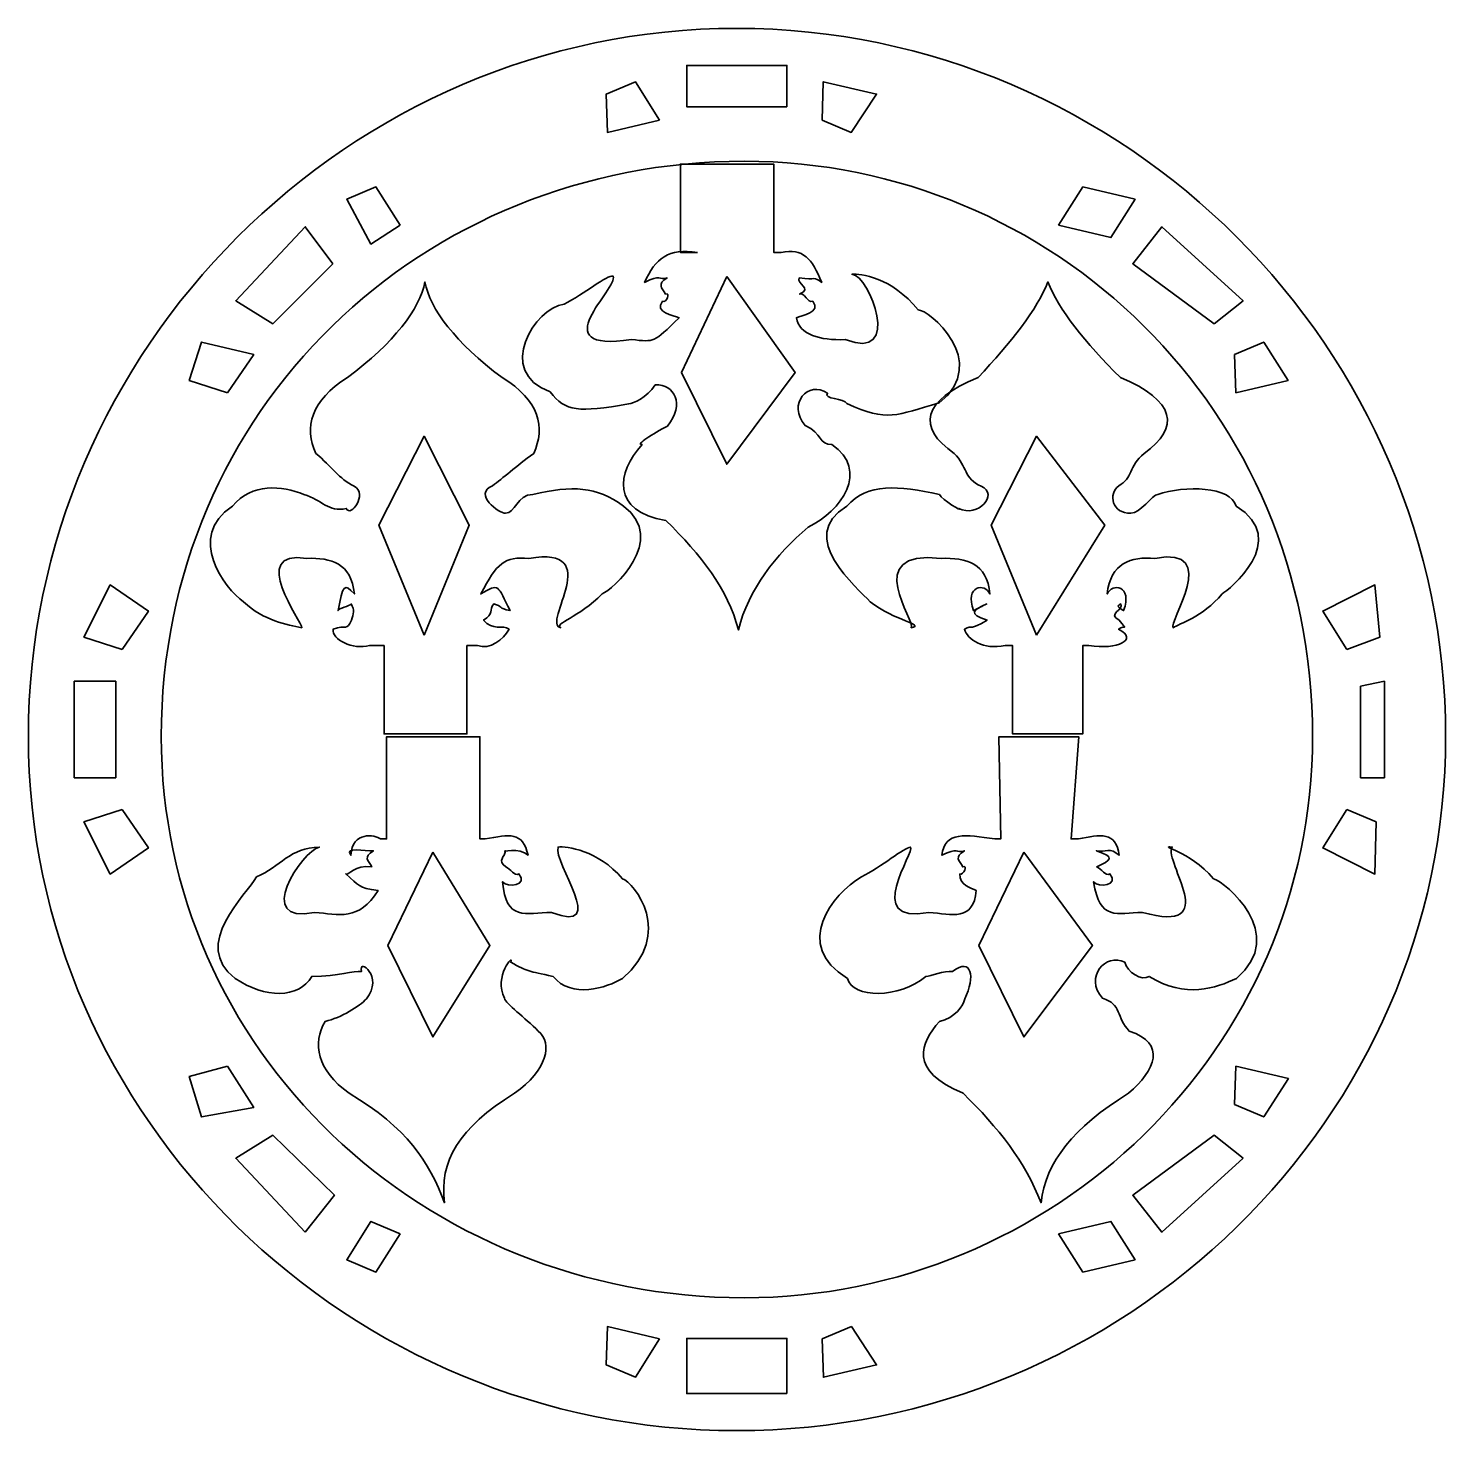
# Model space of a CAD drawing. Header units: centimetres. Extents: x -108 to 55, y -52 to 52.
# Drawn here: x -9.19 to 3.6, y -44.56 to -31.91 of the extents above; entities that cross this region are included whole.
import ezdxf

# ---------------------------------------------------------------- set-up
doc = ezdxf.new("R2010")
doc.units = ezdxf.units.CM
doc.header["$MEASUREMENT"] = 0
doc.layers.add('layer 1', color=7, linetype='Continuous')

msp = doc.modelspace()

# ---------------------------------------------------------------- linework, layer by layer
at = {"layer": 'layer 1', "color": 250, "lineweight": 35}
for points, knots in [([(-2.79802, -31.91), (0.71017, -31.91), (3.59892, -34.8065), (3.59892, -38.29858), (3.59892, -38.29858), (3.59892, -41.74458), (0.71017, -44.56273), (-2.79802, -44.56273), (-2.79802, -44.56273), (-6.2901, -44.56273), (-9.18674, -41.74458), (-9.18674, -38.29858), (-9.18674, -38.29858), (-9.18674, -34.8065), (-6.2901, -31.91), (-2.79802, -31.91)], [0, 0, 0, 0, 0.2, 0.2, 0.2, 0.2, 0.4, 0.4, 0.4, 0.4, 0.6, 0.6, 0.6, 0.6, 1, 1, 1, 1]), ([(-2.34393, -32.61749), (-2.34393, -32.61749), (-3.24775, -32.61749), (-3.24775, -32.61749), (-3.24775, -32.61749), (-3.24775, -32.61749), (-3.24775, -32.244), (-3.24775, -32.244), (-3.24775, -32.244), (-3.24775, -32.244), (-2.34393, -32.244), (-2.34393, -32.244), (-2.34393, -32.244), (-2.34393, -32.244), (-2.34393, -32.61749), (-2.34393, -32.61749)], [0, 0, 0, 0, 0.2, 0.2, 0.2, 0.2, 0.4, 0.4, 0.4, 0.4, 0.6, 0.6, 0.6, 0.6, 1, 1, 1, 1]), ([(-3.49172, -32.73706), (-3.49172, -32.73706), (-3.9631, -32.84861), (-3.9631, -32.84861), (-3.9631, -32.84861), (-3.9631, -32.84861), (-3.9735, -32.50293), (-3.9735, -32.50293), (-3.9735, -32.50293), (-3.9735, -32.50293), (-3.71043, -32.39138), (-3.71043, -32.39138), (-3.71043, -32.39138), (-3.71043, -32.39138), (-3.49172, -32.73706), (-3.49172, -32.73706)], [0, 0, 0, 0, 0.2, 0.2, 0.2, 0.2, 0.4, 0.4, 0.4, 0.4, 0.6, 0.6, 0.6, 0.6, 1, 1, 1, 1]), ([(-2.02559, -32.73706), (-2.02559, -32.73706), (-1.76252, -32.84861), (-1.76252, -32.84861), (-1.76252, -32.84861), (-1.76252, -32.84861), (-1.53534, -32.50293), (-1.53534, -32.50293), (-1.53534, -32.50293), (-1.53534, -32.50293), (-2.01517, -32.39138), (-2.01517, -32.39138), (-2.01517, -32.39138), (-2.01517, -32.39138), (-2.02559, -32.73706), (-2.02559, -32.73706)], [0, 0, 0, 0, 0.2, 0.2, 0.2, 0.2, 0.4, 0.4, 0.4, 0.4, 0.6, 0.6, 0.6, 0.6, 1, 1, 1, 1]), ([(-2.72793, -33.10917), (0.04806, -33.10917), (2.39844, -35.34414), (2.39844, -38.29858), (2.39844, -38.29858), (2.39844, -41.12856), (0.04806, -43.36336), (-2.72793, -43.36336), (-2.72793, -43.36336), (-5.63032, -43.36336), (-7.98745, -41.12856), (-7.98745, -38.29858), (-7.98745, -38.29858), (-7.98745, -35.34414), (-5.63032, -33.10917), (-2.72793, -33.10917)], [0, 0, 0, 0, 0.2, 0.2, 0.2, 0.2, 0.4, 0.4, 0.4, 0.4, 0.6, 0.6, 0.6, 0.6, 1, 1, 1, 1]), ([(-2.39595, -33.93155), (-2.39595, -33.93155), (-2.46258, -33.93155), (-2.46258, -33.93155), (-2.46258, -33.93155), (-2.46258, -33.93155), (-2.46258, -33.13452), (-2.46258, -33.13452), (-2.46258, -33.13452), (-2.46258, -33.13452), (-3.3046, -33.13452), (-3.3046, -33.13452), (-3.3046, -33.13452), (-3.3046, -33.13452), (-3.3046, -33.93155), (-3.3046, -33.93155), (-3.3046, -33.93155), (-3.3046, -33.93155), (-3.15109, -33.93155), (-3.15109, -33.93155)], [0, 0, 0, 0, 0.16666667, 0.16666667, 0.16666667, 0.16666667, 0.33333333, 0.33333333, 0.33333333, 0.33333333, 0.5, 0.5, 0.5, 0.5, 0.66666667, 0.66666667, 0.66666667, 0.66666667, 1, 1, 1, 1]), ([(-5.83285, -33.68657), (-5.83285, -33.68657), (-6.09592, -33.85727), (-6.09592, -33.85727), (-6.09592, -33.85727), (-6.09592, -33.85727), (-6.31465, -33.4524), (-6.31465, -33.4524), (-6.31465, -33.4524), (-6.31465, -33.4524), (-6.05158, -33.34088), (-6.05158, -33.34088), (-6.05158, -33.34088), (-6.05158, -33.34088), (-5.83285, -33.68657), (-5.83285, -33.68657)], [0, 0, 0, 0, 0.2, 0.2, 0.2, 0.2, 0.4, 0.4, 0.4, 0.4, 0.6, 0.6, 0.6, 0.6, 1, 1, 1, 1]), ([(0.10724, -33.68657), (0.10724, -33.68657), (0.5786, -33.79812), (0.5786, -33.79812), (0.5786, -33.79812), (0.5786, -33.79812), (0.79733, -33.4524), (0.79733, -33.4524), (0.79733, -33.4524), (0.79733, -33.4524), (0.32597, -33.34088), (0.32597, -33.34088), (0.32597, -33.34088), (0.32597, -33.34088), (0.10724, -33.68657), (0.10724, -33.68657)], [0, 0, 0, 0, 0.2, 0.2, 0.2, 0.2, 0.4, 0.4, 0.4, 0.4, 0.6, 0.6, 0.6, 0.6, 1, 1, 1, 1]), ([(-6.44026, -34.0339), (-6.44026, -34.0339), (-6.98214, -34.57578), (-6.98214, -34.57578), (-6.98214, -34.57578), (-6.98214, -34.57578), (-7.3154, -34.36714), (-7.3154, -34.36714), (-7.3154, -34.36714), (-7.3154, -34.36714), (-6.68817, -33.70062), (-6.68817, -33.70062), (-6.68817, -33.70062), (-6.68817, -33.70062), (-6.44026, -34.0339), (-6.44026, -34.0339)], [0, 0, 0, 0, 0.2, 0.2, 0.2, 0.2, 0.4, 0.4, 0.4, 0.4, 0.6, 0.6, 0.6, 0.6, 1, 1, 1, 1]), ([(1.50926, -34.57578), (1.50926, -34.57578), (0.77617, -34.0339), (0.77617, -34.0339), (0.77617, -34.0339), (0.77617, -34.0339), (1.03855, -33.70062), (1.03855, -33.70062), (1.03855, -33.70062), (1.03855, -33.70062), (1.77164, -34.36714), (1.77164, -34.36714), (1.77164, -34.36714), (1.77164, -34.36714), (1.50926, -34.57578), (1.50926, -34.57578)], [0, 0, 0, 0, 0.2, 0.2, 0.2, 0.2, 0.4, 0.4, 0.4, 0.4, 0.6, 0.6, 0.6, 0.6, 1, 1, 1, 1]), ([(-3.15109, -33.93155), (-3.41195, -33.89065), (-3.53084, -33.98577), (-3.62775, -34.20316), (-3.62775, -34.20316), (-3.48092, -34.12568), (-3.50149, -34.18259), (-3.42433, -34.1622), (-3.42433, -34.1622), (-3.51768, -34.22069), (-3.47236, -34.24977), (-3.43889, -34.3081), (-3.43889, -34.3081), (-3.38923, -34.28787), (-3.43291, -34.39229), (-3.46474, -34.37207), (-3.46474, -34.37207), (-3.54896, -34.47432), (-3.3601, -34.50075), (-3.31698, -34.52166), (-3.31698, -34.52166), (-3.55113, -34.75113), (-3.53382, -34.73832), (-3.74585, -34.71837), (-3.74585, -34.71837), (-4.56501, -34.83923), (-3.85723, -34.25077), (-3.91142, -34.14535), (-3.91142, -34.14535), (-3.96563, -34.13229), (-4.17247, -34.30744), (-4.35398, -34.39867), (-4.35398, -34.39867), (-4.61505, -34.42961), (-4.9796, -35.00886), (-4.47948, -35.18997)], [0, 0, 0, 0, 0.1, 0.1, 0.1, 0.1, 0.2, 0.2, 0.2, 0.2, 0.3, 0.3, 0.3, 0.3, 0.4, 0.4, 0.4, 0.4, 0.5, 0.5, 0.5, 0.5, 0.6, 0.6, 0.6, 0.6, 0.7, 0.7, 0.7, 0.7, 0.8, 0.8, 0.8, 0.8, 1, 1, 1, 1]), ([(-4.47948, -35.18997), (-4.34118, -35.3705), (-4.22544, -35.37645), (-3.77224, -35.29897), (-3.77224, -35.29897), (-3.727, -35.29312), (-3.60952, -35.24602), (-3.53122, -35.12631), (-3.53122, -35.12631), (-3.3574, -35.11914), (-3.26083, -35.30083), (-3.42096, -35.49813), (-3.42096, -35.49813), (-3.54734, -35.56535), (-3.71636, -35.67046), (-3.65033, -35.66588), (-3.65033, -35.66588), (-3.88215, -35.92054), (-3.93088, -36.26674), (-3.43562, -36.35073), (-3.43562, -36.35073), (-3.11846, -36.66072), (-2.87465, -36.97071), (-2.78186, -37.33782), (-2.78186, -37.33782), (-2.68906, -36.97071), (-2.44524, -36.66072), (-2.15177, -36.41108), (-2.15177, -36.41108), (-1.85297, -36.26674), (-1.59556, -35.89966), (-1.93707, -35.66588), (-1.93707, -35.66588), (-2.05567, -35.66939), (-2.02257, -35.56287), (-2.17979, -35.4939), (-2.17979, -35.4939), (-2.34478, -35.29835), (-2.15061, -35.08155), (-1.977, -35.20206), (-1.977, -35.20206), (-2.02351, -35.25588), (-1.82395, -35.24709), (-1.80331, -35.29563), (-1.80331, -35.29563), (-1.4316, -35.46713), (-1.35988, -35.39905), (-0.96927, -35.28988), (-0.96927, -35.28988), (-0.49859, -34.91354), (-1.07314, -34.44122), (-1.15842, -34.45093), (-1.15842, -34.45093), (-1.40022, -34.154), (-1.6833, -34.12048), (-1.75746, -34.12923), (-1.75746, -34.12923), (-1.59966, -34.13794), (-1.29151, -34.92456), (-1.81787, -34.71837), (-1.81787, -34.71837), (-2.04655, -34.7265), (-2.23273, -34.67441), (-2.25857, -34.52166), (-2.25857, -34.52166), (-2.21543, -34.50075), (-2.02659, -34.47432), (-2.1108, -34.37207), (-2.1108, -34.37207), (-2.15449, -34.39229), (-2.18632, -34.28787), (-2.23, -34.3081), (-2.23, -34.3081), (-2.10319, -34.24977), (-2.26618, -34.22069), (-2.23273, -34.1622), (-2.23273, -34.1622), (-2.07406, -34.18259), (-2.10647, -34.14504), (-2.02931, -34.20316), (-2.02931, -34.20316), (-2.11549, -33.9865), (-2.19867, -33.89117), (-2.39595, -33.93155)], [0, 0, 0, 0, 0.04545455, 0.04545455, 0.04545455, 0.04545455, 0.09090909, 0.09090909, 0.09090909, 0.09090909, 0.13636364, 0.13636364, 0.13636364, 0.13636364, 0.18181818, 0.18181818, 0.18181818, 0.18181818, 0.22727273, 0.22727273, 0.22727273, 0.22727273, 0.27272727, 0.27272727, 0.27272727, 0.27272727, 0.31818182, 0.31818182, 0.31818182, 0.31818182, 0.36363636, 0.36363636, 0.36363636, 0.36363636, 0.40909091, 0.40909091, 0.40909091, 0.40909091, 0.45454545, 0.45454545, 0.45454545, 0.45454545, 0.5, 0.5, 0.5, 0.5, 0.54545455, 0.54545455, 0.54545455, 0.54545455, 0.59090909, 0.59090909, 0.59090909, 0.59090909, 0.63636364, 0.63636364, 0.63636364, 0.63636364, 0.68181818, 0.68181818, 0.68181818, 0.68181818, 0.72727273, 0.72727273, 0.72727273, 0.72727273, 0.77272727, 0.77272727, 0.77272727, 0.77272727, 0.81818182, 0.81818182, 0.81818182, 0.81818182, 0.86363636, 0.86363636, 0.86363636, 0.86363636, 0.90909091, 0.90909091, 0.90909091, 0.90909091, 1, 1, 1, 1]), ([(-3.81716, -36.22074), (-4.06355, -36.04026), (-4.27867, -36.0343), (-4.63478, -36.11512), (-4.63478, -36.11512), (-4.77712, -36.1176), (-4.79953, -36.28934), (-4.88207, -36.28441), (-4.88207, -36.28441), (-4.93842, -36.29161), (-5.17949, -36.10991), (-5.0001, -36.03722), (-5.0001, -36.03722), (-4.90797, -35.97001), (-4.78777, -35.8649), (-4.62748, -35.74487), (-4.62748, -35.74487), (-4.52258, -35.51105), (-4.57322, -35.26862), (-4.91375, -35.05999), (-4.91375, -35.05999), (-5.33097, -34.75), (-5.56565, -34.44001), (-5.60994, -34.19758), (-5.60994, -34.19758), (-5.65424, -34.44001), (-5.8889, -34.75), (-6.30755, -35.05999), (-6.30755, -35.05999), (-6.63863, -35.26862), (-6.70026, -35.51105), (-6.59381, -35.74487), (-6.59381, -35.74487), (-6.44846, -35.86597), (-6.38706, -35.97249), (-6.24692, -36.0415), (-6.24692, -36.0415), (-6.11969, -36.11239), (-6.28254, -36.32919), (-6.31882, -36.24203), (-6.31882, -36.24203), (-6.4806, -36.27948), (-6.5372, -36.16366), (-6.70081, -36.11512), (-6.70081, -36.11512), (-6.90006, -36.0343), (-7.16994, -36.01169), (-7.34599, -36.22074), (-7.34599, -36.22074), (-7.7665, -36.49721), (-7.41453, -36.96588), (-7.24631, -37.08443), (-7.24631, -37.08443), (-7.0602, -37.25672), (-6.85281, -37.29024), (-6.72015, -37.31842), (-6.72015, -37.31842), (-6.71071, -37.27277), (-7.21571, -36.6108), (-6.67392, -36.69238), (-6.67392, -36.69238), (-6.45755, -36.68425), (-6.27139, -36.7363), (-6.24554, -37.0137), (-6.24554, -37.0137), (-6.33628, -36.91), (-6.34991, -36.93639), (-6.39332, -37.16329), (-6.39332, -37.16329), (-6.39496, -37.14306), (-6.28469, -37.12288), (-6.27412, -37.10265), (-6.27412, -37.10265), (-6.24234, -37.16098), (-6.25209, -37.19006), (-6.27139, -37.24855), (-6.27139, -37.24855), (-6.31537, -37.35277), (-6.3173, -37.28507), (-6.43731, -37.3322), (-6.43731, -37.3322), (-6.44987, -37.42426), (-6.26049, -37.51958), (-6.10817, -37.4792)], [0, 0, 0, 0, 0.04545455, 0.04545455, 0.04545455, 0.04545455, 0.09090909, 0.09090909, 0.09090909, 0.09090909, 0.13636364, 0.13636364, 0.13636364, 0.13636364, 0.18181818, 0.18181818, 0.18181818, 0.18181818, 0.22727273, 0.22727273, 0.22727273, 0.22727273, 0.27272727, 0.27272727, 0.27272727, 0.27272727, 0.31818182, 0.31818182, 0.31818182, 0.31818182, 0.36363636, 0.36363636, 0.36363636, 0.36363636, 0.40909091, 0.40909091, 0.40909091, 0.40909091, 0.45454545, 0.45454545, 0.45454545, 0.45454545, 0.5, 0.5, 0.5, 0.5, 0.54545455, 0.54545455, 0.54545455, 0.54545455, 0.59090909, 0.59090909, 0.59090909, 0.59090909, 0.63636364, 0.63636364, 0.63636364, 0.63636364, 0.68181818, 0.68181818, 0.68181818, 0.68181818, 0.72727273, 0.72727273, 0.72727273, 0.72727273, 0.77272727, 0.77272727, 0.77272727, 0.77272727, 0.81818182, 0.81818182, 0.81818182, 0.81818182, 0.86363636, 0.86363636, 0.86363636, 0.86363636, 0.90909091, 0.90909091, 0.90909091, 0.90909091, 1, 1, 1, 1]), ([(1.70852, -36.22074), (1.66063, -36.04026), (1.24619, -36.0343), (1.00128, -36.11512), (1.00128, -36.11512), (0.95604, -36.1176), (0.83857, -36.28934), (0.76026, -36.28441), (0.76026, -36.28441), (0.58645, -36.29161), (0.55369, -36.10991), (0.65001, -36.03722), (0.65001, -36.03722), (0.77641, -35.97001), (0.73711, -35.8649), (0.87939, -35.74487), (0.87939, -35.74487), (1.20905, -35.51105), (1.15992, -35.26862), (0.66469, -35.05999), (0.66469, -35.05999), (0.34754, -34.75), (0.10369, -34.44001), (0.01091, -34.19758), (0.01091, -34.19758), (-0.08187, -34.44001), (-0.3257, -34.75), (-0.61918, -35.05999), (-0.61918, -35.05999), (-1.12627, -35.26862), (-1.17538, -35.51105), (-0.83386, -35.74487), (-0.83386, -35.74487), (-0.71526, -35.86597), (-0.74836, -35.97249), (-0.59116, -36.0415), (-0.59116, -36.0415), (-0.42615, -36.11239), (-0.62032, -36.32919), (-0.79395, -36.24203), (-0.79395, -36.24203), (-0.74743, -36.27948), (-0.94698, -36.16366), (-0.96762, -36.11512), (-0.96762, -36.11512), (-1.33935, -36.0343), (-1.61936, -36.01169), (-1.80166, -36.22074), (-1.80166, -36.22074), (-2.27236, -36.49721), (-1.69777, -36.96588), (-1.59315, -37.08443), (-1.59315, -37.08443), (-1.37071, -37.25672), (-1.08765, -37.29024), (-1.22178, -37.31842), (-1.22178, -37.31842), (-1.17129, -37.27277), (-1.68773, -36.6108), (-0.95307, -36.69238), (-0.95307, -36.69238), (-0.72438, -36.68425), (-0.53822, -36.7363), (-0.51237, -37.0137), (-0.51237, -37.0137), (-0.5555, -36.91), (-0.74434, -36.93639), (-0.66013, -37.16329), (-0.66013, -37.16329), (-0.61646, -37.14306), (-0.58461, -37.12288), (-0.54094, -37.10265), (-0.54094, -37.10265), (-0.66774, -37.16098), (-0.71304, -37.19006), (-0.53822, -37.24855), (-0.53822, -37.24855), (-0.69687, -37.35277), (-0.66449, -37.28507), (-0.74162, -37.3322), (-0.74162, -37.3322), (-0.7167, -37.42426), (-0.57226, -37.51958), (-0.37498, -37.4792)], [0, 0, 0, 0, 0.04545455, 0.04545455, 0.04545455, 0.04545455, 0.09090909, 0.09090909, 0.09090909, 0.09090909, 0.13636364, 0.13636364, 0.13636364, 0.13636364, 0.18181818, 0.18181818, 0.18181818, 0.18181818, 0.22727273, 0.22727273, 0.22727273, 0.22727273, 0.27272727, 0.27272727, 0.27272727, 0.27272727, 0.31818182, 0.31818182, 0.31818182, 0.31818182, 0.36363636, 0.36363636, 0.36363636, 0.36363636, 0.40909091, 0.40909091, 0.40909091, 0.40909091, 0.45454545, 0.45454545, 0.45454545, 0.45454545, 0.5, 0.5, 0.5, 0.5, 0.54545455, 0.54545455, 0.54545455, 0.54545455, 0.59090909, 0.59090909, 0.59090909, 0.59090909, 0.63636364, 0.63636364, 0.63636364, 0.63636364, 0.68181818, 0.68181818, 0.68181818, 0.68181818, 0.72727273, 0.72727273, 0.72727273, 0.72727273, 0.77272727, 0.77272727, 0.77272727, 0.77272727, 0.81818182, 0.81818182, 0.81818182, 0.81818182, 0.86363636, 0.86363636, 0.86363636, 0.86363636, 0.90909091, 0.90909091, 0.90909091, 0.90909091, 1, 1, 1, 1]), ([(-7.38961, -35.19865), (-7.38961, -35.19865), (-7.15344, -34.85297), (-7.15344, -34.85297), (-7.15344, -34.85297), (-7.15344, -34.85297), (-7.62375, -34.74142), (-7.62375, -34.74142), (-7.62375, -34.74142), (-7.62375, -34.74142), (-7.7353, -35.0871), (-7.7353, -35.0871), (-7.7353, -35.0871), (-7.7353, -35.0871), (-7.38961, -35.19865), (-7.38961, -35.19865)], [0, 0, 0, 0, 0.2, 0.2, 0.2, 0.2, 0.4, 0.4, 0.4, 0.4, 0.6, 0.6, 0.6, 0.6, 1, 1, 1, 1]), ([(1.70539, -35.19865), (1.70539, -35.19865), (1.69498, -34.85297), (1.69498, -34.85297), (1.69498, -34.85297), (1.69498, -34.85297), (1.95805, -34.74142), (1.95805, -34.74142), (1.95805, -34.74142), (1.95805, -34.74142), (2.17678, -35.0871), (2.17678, -35.0871), (2.17678, -35.0871), (2.17678, -35.0871), (1.70539, -35.19865), (1.70539, -35.19865)], [0, 0, 0, 0, 0.2, 0.2, 0.2, 0.2, 0.4, 0.4, 0.4, 0.4, 0.6, 0.6, 0.6, 0.6, 1, 1, 1, 1]), ([(-5.13351, -37.4792), (-5.02449, -37.52009), (-4.90132, -37.42494), (-4.85047, -37.3322), (-4.85047, -37.3322), (-4.904, -37.28507), (-5.00264, -37.35277), (-5.07979, -37.24855), (-5.07979, -37.24855), (-4.98646, -37.19006), (-5.03177, -37.16098), (-4.98872, -37.10265), (-4.98872, -37.10265), (-4.90657, -37.12288), (-4.95098, -37.14306), (-4.84072, -37.16329), (-4.84072, -37.16329), (-4.95516, -36.93639), (-4.9357, -36.91), (-5.10606, -37.0137), (-5.10606, -37.0137), (-4.95804, -36.7363), (-4.8947, -36.6724), (-4.6706, -36.69238), (-4.6706, -36.69238), (-3.97183, -36.57152), (-4.56509, -37.28459), (-4.38438, -37.31842), (-4.38438, -37.31842), (-4.44696, -37.27846), (-4.22253, -37.22792), (-4.00905, -37.01208), (-4.00905, -37.01208), (-3.92497, -36.98111), (-3.41088, -36.5265), (-3.81716, -36.22074)], [0, 0, 0, 0, 0.1, 0.1, 0.1, 0.1, 0.2, 0.2, 0.2, 0.2, 0.3, 0.3, 0.3, 0.3, 0.4, 0.4, 0.4, 0.4, 0.5, 0.5, 0.5, 0.5, 0.6, 0.6, 0.6, 0.6, 0.7, 0.7, 0.7, 0.7, 0.8, 0.8, 0.8, 0.8, 1, 1, 1, 1]), ([(0.38012, -37.4792), (0.64099, -37.52009), (0.83185, -37.42494), (0.6485, -37.3322), (0.6485, -37.3322), (0.70999, -37.28507), (0.73053, -37.35277), (0.65339, -37.24855), (0.65339, -37.24855), (0.53843, -37.19006), (0.70142, -37.16098), (0.66793, -37.10265), (0.66793, -37.10265), (0.61829, -37.12288), (0.66197, -37.14306), (0.6938, -37.16329), (0.6938, -37.16329), (0.778, -36.93639), (0.58914, -36.91), (0.54604, -37.0137), (0.54604, -37.0137), (0.57188, -36.7363), (0.76288, -36.6724), (0.97489, -36.69238), (0.97489, -36.69238), (1.58574, -36.57152), (1.08627, -37.28459), (1.14049, -37.31842), (1.14049, -37.31842), (1.19469, -37.27846), (1.40153, -37.22792), (1.58302, -37.01208), (1.58302, -37.01208), (1.63579, -36.98111), (2.20865, -36.5265), (1.70852, -36.22074)], [0, 0, 0, 0, 0.1, 0.1, 0.1, 0.1, 0.2, 0.2, 0.2, 0.2, 0.3, 0.3, 0.3, 0.3, 0.4, 0.4, 0.4, 0.4, 0.5, 0.5, 0.5, 0.5, 0.6, 0.6, 0.6, 0.6, 0.7, 0.7, 0.7, 0.7, 0.8, 0.8, 0.8, 0.8, 1, 1, 1, 1]), ([(-8.33909, -37.51376), (-8.33909, -37.51376), (-8.10293, -37.16808), (-8.10293, -37.16808), (-8.10293, -37.16808), (-8.10293, -37.16808), (-8.44861, -36.93188), (-8.44861, -36.93188), (-8.44861, -36.93188), (-8.44861, -36.93188), (-8.68477, -37.40221), (-8.68477, -37.40221), (-8.68477, -37.40221), (-8.68477, -37.40221), (-8.33909, -37.51376), (-8.33909, -37.51376)], [0, 0, 0, 0, 0.2, 0.2, 0.2, 0.2, 0.4, 0.4, 0.4, 0.4, 0.6, 0.6, 0.6, 0.6, 1, 1, 1, 1]), ([(2.70822, -37.51376), (2.70822, -37.51376), (2.48949, -37.16808), (2.48949, -37.16808), (2.48949, -37.16808), (2.48949, -37.16808), (2.96085, -36.93192), (2.96085, -36.93192), (2.96085, -36.93192), (2.96085, -36.93192), (3.00515, -37.40221), (3.00515, -37.40221), (3.00515, -37.40221), (3.00515, -37.40221), (2.70822, -37.51376), (2.70822, -37.51376)], [0, 0, 0, 0, 0.2, 0.2, 0.2, 0.2, 0.4, 0.4, 0.4, 0.4, 0.6, 0.6, 0.6, 0.6, 1, 1, 1, 1]), ([(-6.10817, -37.4792), (-6.10817, -37.4792), (-5.97719, -37.4792), (-5.97719, -37.4792), (-5.97719, -37.4792), (-5.97719, -37.4792), (-5.97719, -38.27622), (-5.97719, -38.27622), (-5.97719, -38.27622), (-5.97719, -38.27622), (-5.22994, -38.27622), (-5.22994, -38.27622), (-5.22994, -38.27622), (-5.22994, -38.27622), (-5.22994, -37.4792), (-5.22994, -37.4792), (-5.22994, -37.4792), (-5.22994, -37.4792), (-5.13351, -37.4792), (-5.13351, -37.4792)], [0, 0, 0, 0, 0.16666667, 0.16666667, 0.16666667, 0.16666667, 0.33333333, 0.33333333, 0.33333333, 0.33333333, 0.5, 0.5, 0.5, 0.5, 0.66666667, 0.66666667, 0.66666667, 0.66666667, 1, 1, 1, 1]), ([(-0.37498, -37.4792), (-0.37498, -37.4792), (-0.30835, -37.4792), (-0.30835, -37.4792), (-0.30835, -37.4792), (-0.30835, -37.4792), (-0.30835, -38.27622), (-0.30835, -38.27622), (-0.30835, -38.27622), (-0.30835, -38.27622), (0.32535, -38.27622), (0.32535, -38.27622), (0.32535, -38.27622), (0.32535, -38.27622), (0.32535, -37.4792), (0.32535, -37.4792), (0.32535, -37.4792), (0.32535, -37.4792), (0.38012, -37.4792), (0.38012, -37.4792)], [0, 0, 0, 0, 0.16666667, 0.16666667, 0.16666667, 0.16666667, 0.33333333, 0.33333333, 0.33333333, 0.33333333, 0.5, 0.5, 0.5, 0.5, 0.66666667, 0.66666667, 0.66666667, 0.66666667, 1, 1, 1, 1]), ([(-8.39854, -37.80046), (-8.39854, -37.80046), (-8.39854, -38.67207), (-8.39854, -38.67207), (-8.39854, -38.67207), (-8.39854, -38.67207), (-8.77204, -38.67207), (-8.77204, -38.67207), (-8.77204, -38.67207), (-8.77204, -38.67207), (-8.77204, -37.80046), (-8.77204, -37.80046), (-8.77204, -37.80046), (-8.77204, -37.80046), (-8.39854, -37.80046), (-8.39854, -37.80046)], [0, 0, 0, 0, 0.2, 0.2, 0.2, 0.2, 0.4, 0.4, 0.4, 0.4, 0.6, 0.6, 0.6, 0.6, 1, 1, 1, 1]), ([(3.0467, -37.80046), (3.0467, -37.80046), (3.0467, -38.67207), (3.0467, -38.67207), (3.0467, -38.67207), (3.0467, -38.67207), (2.83204, -38.67207), (2.83204, -38.67207), (2.83204, -38.67207), (2.83204, -38.67207), (2.83204, -37.84669), (2.83204, -37.84669), (2.83204, -37.84669), (2.83204, -37.84669), (3.0467, -37.80046), (3.0467, -37.80046)], [0, 0, 0, 0, 0.2, 0.2, 0.2, 0.2, 0.4, 0.4, 0.4, 0.4, 0.6, 0.6, 0.6, 0.6, 1, 1, 1, 1]), ([(-5.06467, -39.22407), (-5.06467, -39.22407), (-5.1124, -39.22407), (-5.1124, -39.22407), (-5.1124, -39.22407), (-5.1124, -39.22407), (-5.1124, -38.30244), (-5.1124, -38.30244), (-5.1124, -38.30244), (-5.1124, -38.30244), (-5.95441, -38.30244), (-5.95441, -38.30244), (-5.95441, -38.30244), (-5.95441, -38.30244), (-5.95441, -39.22407), (-5.95441, -39.22407), (-5.95441, -39.22407), (-5.95441, -39.22407), (-6.00921, -39.22407), (-6.00921, -39.22407)], [0, 0, 0, 0, 0.16666667, 0.16666667, 0.16666667, 0.16666667, 0.33333333, 0.33333333, 0.33333333, 0.33333333, 0.5, 0.5, 0.5, 0.5, 0.66666667, 0.66666667, 0.66666667, 0.66666667, 1, 1, 1, 1]), ([(0.28576, -39.22407), (0.28576, -39.22407), (0.21914, -39.22407), (0.21914, -39.22407), (0.21914, -39.22407), (0.21914, -39.22407), (0.28873, -38.30244), (0.28873, -38.30244), (0.28873, -38.30244), (0.28873, -38.30244), (-0.43141, -38.30244), (-0.43141, -38.30244), (-0.43141, -38.30244), (-0.43141, -38.30244), (-0.41458, -39.22407), (-0.41458, -39.22407), (-0.41458, -39.22407), (-0.41458, -39.22407), (-0.46937, -39.22407), (-0.46937, -39.22407)], [0, 0, 0, 0, 0.16666667, 0.16666667, 0.16666667, 0.16666667, 0.33333333, 0.33333333, 0.33333333, 0.33333333, 0.5, 0.5, 0.5, 0.5, 0.66666667, 0.66666667, 0.66666667, 0.66666667, 1, 1, 1, 1]), ([(-8.33909, -38.95894), (-8.33909, -38.95894), (-8.10293, -39.30462), (-8.10293, -39.30462), (-8.10293, -39.30462), (-8.10293, -39.30462), (-8.44861, -39.54082), (-8.44861, -39.54082), (-8.44861, -39.54082), (-8.44861, -39.54082), (-8.68477, -39.07049), (-8.68477, -39.07049), (-8.68477, -39.07049), (-8.68477, -39.07049), (-8.33909, -38.95894), (-8.33909, -38.95894)], [0, 0, 0, 0, 0.2, 0.2, 0.2, 0.2, 0.4, 0.4, 0.4, 0.4, 0.6, 0.6, 0.6, 0.6, 1, 1, 1, 1]), ([(2.70822, -38.95898), (2.70822, -38.95898), (2.48949, -39.30466), (2.48949, -39.30466), (2.48949, -39.30466), (2.48949, -39.30466), (2.96085, -39.54082), (2.96085, -39.54082), (2.96085, -39.54082), (2.96085, -39.54082), (2.97128, -39.07049), (2.97128, -39.07049), (2.97128, -39.07049), (2.97128, -39.07049), (2.70822, -38.95898), (2.70822, -38.95898)], [0, 0, 0, 0, 0.2, 0.2, 0.2, 0.2, 0.4, 0.4, 0.4, 0.4, 0.6, 0.6, 0.6, 0.6, 1, 1, 1, 1]), ([(-6.00921, -39.22407), (-6.06174, -39.18318), (-6.26366, -39.15369), (-6.27754, -39.37108), (-6.27754, -39.37108), (-6.33904, -39.2936), (-6.15128, -39.33425), (-6.07415, -39.33012), (-6.07415, -39.33012), (-6.16747, -39.38858), (-6.12217, -39.41769), (-6.0887, -39.47598), (-6.0887, -39.47598), (-6.24733, -39.45579), (-6.29102, -39.55649), (-6.32287, -39.53999), (-6.32287, -39.53999), (-6.19877, -39.64224), (-6.21822, -39.66866), (-6.03151, -39.68958), (-6.03151, -39.68958), (-6.20096, -39.96698), (-6.39194, -39.90624), (-6.60395, -39.88629), (-6.60395, -39.88629), (-7.16573, -40.00715), (-6.71533, -39.32939), (-6.56123, -39.29711), (-6.56123, -39.29711), (-6.82373, -39.30018), (-6.91504, -39.47536), (-7.12852, -39.56655), (-7.12852, -39.56655), (-7.2126, -39.72217), (-7.72669, -40.17678), (-7.32041, -40.48254)], [0, 0, 0, 0, 0.1, 0.1, 0.1, 0.1, 0.2, 0.2, 0.2, 0.2, 0.3, 0.3, 0.3, 0.3, 0.4, 0.4, 0.4, 0.4, 0.5, 0.5, 0.5, 0.5, 0.6, 0.6, 0.6, 0.6, 0.7, 0.7, 0.7, 0.7, 0.8, 0.8, 0.8, 0.8, 1, 1, 1, 1]), ([(-7.32041, -40.48254), (-7.0529, -40.66302), (-6.74985, -40.66898), (-6.63036, -40.46355), (-6.63036, -40.46355), (-6.3768, -40.46104), (-6.25932, -40.41394), (-6.18103, -40.41887), (-6.18103, -40.41887), (-6.2155, -40.28706), (-5.97443, -40.46872), (-6.13745, -40.66605), (-6.13745, -40.66605), (-6.19715, -40.73327), (-6.36615, -40.83838), (-6.50844, -40.8698), (-6.50844, -40.8698), (-6.62981, -41.06758), (-6.58068, -41.31005), (-6.29374, -41.51865), (-6.29374, -41.51865), (-5.76829, -41.82864), (-5.57192, -42.13863), (-5.43167, -42.5057), (-5.43167, -42.5057), (-5.48331, -42.13863), (-5.30336, -41.82864), (-4.80158, -41.51865), (-4.80158, -41.51865), (-4.50277, -41.31005), (-4.45368, -41.06758), (-4.58686, -40.9584), (-4.58686, -40.9584), (-4.70548, -40.83731), (-4.8807, -40.71046), (-4.89065, -40.66178), (-4.89065, -40.66178), (-4.99459, -40.46624), (-4.80042, -40.24944), (-4.8351, -40.33663), (-4.8351, -40.33663), (-4.67332, -40.42379), (-4.68205, -40.41497), (-4.45313, -40.46355), (-4.45313, -40.46355), (-4.28971, -40.66898), (-3.96761, -40.56694), (-3.82739, -40.48254), (-3.82739, -40.48254), (-3.35669, -40.08142), (-3.72296, -39.61279), (-3.8276, -39.58302), (-3.8276, -39.58302), (-4.05003, -39.32191), (-4.3331, -39.28839), (-4.40727, -39.29711), (-4.40727, -39.29711), (-4.45776, -39.43051), (-3.94132, -40.09248), (-4.46768, -39.88626), (-4.46768, -39.88626), (-4.69637, -39.89442), (-4.88252, -39.96698), (-4.90838, -39.61061), (-4.90838, -39.61061), (-4.86524, -39.66866), (-4.6764, -39.64224), (-4.76062, -39.53999), (-4.76062, -39.53999), (-4.80428, -39.56021), (-4.83613, -39.49376), (-4.8798, -39.47598), (-4.8798, -39.47598), (-4.96131, -39.41769), (-4.88707, -39.38858), (-4.88252, -39.33012), (-4.88252, -39.33012), (-4.9322, -39.35051), (-4.75628, -39.2936), (-4.67913, -39.37108), (-4.67913, -39.37108), (-4.72368, -39.15442), (-4.84848, -39.1837), (-5.06467, -39.22407)], [0, 0, 0, 0, 0.04545455, 0.04545455, 0.04545455, 0.04545455, 0.09090909, 0.09090909, 0.09090909, 0.09090909, 0.13636364, 0.13636364, 0.13636364, 0.13636364, 0.18181818, 0.18181818, 0.18181818, 0.18181818, 0.22727273, 0.22727273, 0.22727273, 0.22727273, 0.27272727, 0.27272727, 0.27272727, 0.27272727, 0.31818182, 0.31818182, 0.31818182, 0.31818182, 0.36363636, 0.36363636, 0.36363636, 0.36363636, 0.40909091, 0.40909091, 0.40909091, 0.40909091, 0.45454545, 0.45454545, 0.45454545, 0.45454545, 0.5, 0.5, 0.5, 0.5, 0.54545455, 0.54545455, 0.54545455, 0.54545455, 0.59090909, 0.59090909, 0.59090909, 0.59090909, 0.63636364, 0.63636364, 0.63636364, 0.63636364, 0.68181818, 0.68181818, 0.68181818, 0.68181818, 0.72727273, 0.72727273, 0.72727273, 0.72727273, 0.77272727, 0.77272727, 0.77272727, 0.77272727, 0.81818182, 0.81818182, 0.81818182, 0.81818182, 0.86363636, 0.86363636, 0.86363636, 0.86363636, 0.90909091, 0.90909091, 0.90909091, 0.90909091, 1, 1, 1, 1]), ([(-0.46937, -39.22407), (-0.73022, -39.18318), (-0.92108, -39.15369), (-0.94602, -39.37108), (-0.94602, -39.37108), (-0.79922, -39.2936), (-0.81975, -39.35819), (-0.74262, -39.33012), (-0.74262, -39.33012), (-0.83595, -39.38858), (-0.79065, -39.41769), (-0.75717, -39.47598), (-0.75717, -39.47598), (-0.70751, -39.45579), (-0.7512, -39.55649), (-0.78303, -39.53999), (-0.78303, -39.53999), (-0.79066, -39.64224), (-0.6784, -39.66866), (-0.63527, -39.68958), (-0.63527, -39.68958), (-0.66113, -39.96698), (-0.8521, -39.90624), (-1.06412, -39.88626), (-1.06412, -39.88626), (-1.67498, -40.00715), (-1.17551, -39.32939), (-1.22971, -39.29711), (-1.22971, -39.29711), (-1.28391, -39.30018), (-1.49076, -39.47536), (-1.67226, -39.56655), (-1.67226, -39.56655), (-1.93335, -39.72217), (-2.29789, -40.17678), (-1.79775, -40.48254)], [0, 0, 0, 0, 0.1, 0.1, 0.1, 0.1, 0.2, 0.2, 0.2, 0.2, 0.3, 0.3, 0.3, 0.3, 0.4, 0.4, 0.4, 0.4, 0.5, 0.5, 0.5, 0.5, 0.6, 0.6, 0.6, 0.6, 0.7, 0.7, 0.7, 0.7, 0.8, 0.8, 0.8, 0.8, 1, 1, 1, 1]), ([(-1.79775, -40.48254), (-1.74986, -40.66302), (-1.33543, -40.66898), (-1.09052, -40.46355), (-1.09052, -40.46355), (-1.04527, -40.46104), (-0.92781, -40.41394), (-0.8495, -40.41887), (-0.8495, -40.41887), (-0.67568, -40.28706), (-0.64292, -40.46872), (-0.73924, -40.66605), (-0.73924, -40.66605), (-0.75337, -40.73327), (-0.82634, -40.83838), (-0.96862, -40.8698), (-0.96862, -40.8698), (-1.13875, -41.06758), (-1.24917, -41.31005), (-0.75392, -41.51865), (-0.75392, -41.51865), (-0.43675, -41.82864), (-0.19294, -42.13863), (-0.0514, -42.5057), (-0.0514, -42.5057), (-0.00736, -42.13863), (0.23647, -41.82864), (0.73824, -41.51865), (0.73824, -41.51865), (0.97726, -41.31005), (1.08616, -41.06758), (0.74465, -40.9584), (0.74465, -40.9584), (0.62604, -40.83731), (0.6793, -40.71046), (0.50191, -40.66178), (0.50191, -40.66178), (0.33692, -40.46624), (0.53109, -40.24944), (0.70472, -40.33663), (0.70472, -40.33663), (0.72577, -40.42379), (0.85775, -40.5113), (0.92445, -40.46355), (0.92445, -40.46355), (1.25012, -40.66898), (1.53013, -40.56694), (1.71241, -40.48254), (1.71241, -40.48254), (2.18312, -40.08142), (1.60854, -39.61279), (1.50554, -39.58302), (1.50554, -39.58302), (1.28147, -39.32191), (0.99842, -39.28839), (1.13254, -39.29711), (1.13254, -39.29711), (1.04937, -39.43051), (1.59849, -40.09248), (0.86382, -39.88626), (0.86382, -39.88626), (0.63517, -39.89442), (0.47655, -39.96698), (0.42312, -39.61061), (0.42312, -39.61061), (0.46626, -39.66866), (0.65512, -39.64224), (0.57088, -39.53999), (0.57088, -39.53999), (0.52723, -39.56021), (0.49537, -39.49376), (0.45168, -39.47598), (0.45168, -39.47598), (0.5785, -39.41769), (0.62383, -39.38858), (0.44899, -39.33012), (0.44899, -39.33012), (0.5294, -39.35051), (0.57526, -39.2936), (0.65239, -39.37108), (0.65239, -39.37108), (0.62745, -39.15442), (0.48303, -39.1837), (0.28576, -39.22407)], [0, 0, 0, 0, 0.04545455, 0.04545455, 0.04545455, 0.04545455, 0.09090909, 0.09090909, 0.09090909, 0.09090909, 0.13636364, 0.13636364, 0.13636364, 0.13636364, 0.18181818, 0.18181818, 0.18181818, 0.18181818, 0.22727273, 0.22727273, 0.22727273, 0.22727273, 0.27272727, 0.27272727, 0.27272727, 0.27272727, 0.31818182, 0.31818182, 0.31818182, 0.31818182, 0.36363636, 0.36363636, 0.36363636, 0.36363636, 0.40909091, 0.40909091, 0.40909091, 0.40909091, 0.45454545, 0.45454545, 0.45454545, 0.45454545, 0.5, 0.5, 0.5, 0.5, 0.54545455, 0.54545455, 0.54545455, 0.54545455, 0.59090909, 0.59090909, 0.59090909, 0.59090909, 0.63636364, 0.63636364, 0.63636364, 0.63636364, 0.68181818, 0.68181818, 0.68181818, 0.68181818, 0.72727273, 0.72727273, 0.72727273, 0.72727273, 0.77272727, 0.77272727, 0.77272727, 0.77272727, 0.81818182, 0.81818182, 0.81818182, 0.81818182, 0.86363636, 0.86363636, 0.86363636, 0.86363636, 0.90909091, 0.90909091, 0.90909091, 0.90909091, 1, 1, 1, 1]), ([(-7.38961, -41.27408), (-7.38961, -41.27408), (-7.15344, -41.64673), (-7.15344, -41.64673), (-7.15344, -41.64673), (-7.15344, -41.64673), (-7.62375, -41.73128), (-7.62375, -41.73128), (-7.62375, -41.73128), (-7.62375, -41.73128), (-7.7353, -41.36865), (-7.7353, -41.36865), (-7.7353, -41.36865), (-7.7353, -41.36865), (-7.38961, -41.27408), (-7.38961, -41.27408)], [0, 0, 0, 0, 0.2, 0.2, 0.2, 0.2, 0.4, 0.4, 0.4, 0.4, 0.6, 0.6, 0.6, 0.6, 1, 1, 1, 1]), ([(1.70539, -41.27408), (1.70539, -41.27408), (1.69498, -41.61976), (1.69498, -41.61976), (1.69498, -41.61976), (1.69498, -41.61976), (1.95805, -41.73128), (1.95805, -41.73128), (1.95805, -41.73128), (1.95805, -41.73128), (2.18029, -41.38563), (2.18029, -41.38563), (2.18029, -41.38563), (2.18029, -41.38563), (1.70539, -41.27408), (1.70539, -41.27408)], [0, 0, 0, 0, 0.2, 0.2, 0.2, 0.2, 0.4, 0.4, 0.4, 0.4, 0.6, 0.6, 0.6, 0.6, 1, 1, 1, 1]), ([(-6.68817, -42.7719), (-6.68817, -42.7719), (-7.3154, -42.10538), (-7.3154, -42.10538), (-7.3154, -42.10538), (-7.3154, -42.10538), (-6.98214, -41.89674), (-6.98214, -41.89674), (-6.98214, -41.89674), (-6.98214, -41.89674), (-6.42575, -42.43862), (-6.42575, -42.43862), (-6.42575, -42.43862), (-6.42575, -42.43862), (-6.68817, -42.7719), (-6.68817, -42.7719)], [0, 0, 0, 0, 0.2, 0.2, 0.2, 0.2, 0.4, 0.4, 0.4, 0.4, 0.6, 0.6, 0.6, 0.6, 1, 1, 1, 1]), ([(1.77164, -42.10538), (1.77164, -42.10538), (1.03855, -42.7719), (1.03855, -42.7719), (1.03855, -42.7719), (1.03855, -42.7719), (0.77617, -42.43862), (0.77617, -42.43862), (0.77617, -42.43862), (0.77617, -42.43862), (1.50926, -41.89674), (1.50926, -41.89674), (1.50926, -41.89674), (1.50926, -41.89674), (1.77164, -42.10538), (1.77164, -42.10538)], [0, 0, 0, 0, 0.2, 0.2, 0.2, 0.2, 0.4, 0.4, 0.4, 0.4, 0.6, 0.6, 0.6, 0.6, 1, 1, 1, 1]), ([(-5.8327, -42.78617), (-5.8327, -42.78617), (-6.09576, -42.67462), (-6.09576, -42.67462), (-6.09576, -42.67462), (-6.09576, -42.67462), (-6.31449, -43.0203), (-6.31449, -43.0203), (-6.31449, -43.0203), (-6.31449, -43.0203), (-6.05143, -43.13185), (-6.05143, -43.13185), (-6.05143, -43.13185), (-6.05143, -43.13185), (-5.8327, -42.78617), (-5.8327, -42.78617)], [0, 0, 0, 0, 0.2, 0.2, 0.2, 0.2, 0.4, 0.4, 0.4, 0.4, 0.6, 0.6, 0.6, 0.6, 1, 1, 1, 1]), ([(0.10738, -42.78617), (0.10738, -42.78617), (0.57877, -42.67462), (0.57877, -42.67462), (0.57877, -42.67462), (0.57877, -42.67462), (0.7975, -43.0203), (0.7975, -43.0203), (0.7975, -43.0203), (0.7975, -43.0203), (0.32611, -43.13185), (0.32611, -43.13185), (0.32611, -43.13185), (0.32611, -43.13185), (0.10738, -42.78617), (0.10738, -42.78617)], [0, 0, 0, 0, 0.2, 0.2, 0.2, 0.2, 0.4, 0.4, 0.4, 0.4, 0.6, 0.6, 0.6, 0.6, 1, 1, 1, 1]), ([(-3.49157, -43.73567), (-3.49157, -43.73567), (-3.96292, -43.62412), (-3.96292, -43.62412), (-3.96292, -43.62412), (-3.96292, -43.62412), (-3.97336, -43.9698), (-3.97336, -43.9698), (-3.97336, -43.9698), (-3.97336, -43.9698), (-3.71028, -44.08135), (-3.71028, -44.08135), (-3.71028, -44.08135), (-3.71028, -44.08135), (-3.49157, -43.73567), (-3.49157, -43.73567)], [0, 0, 0, 0, 0.2, 0.2, 0.2, 0.2, 0.4, 0.4, 0.4, 0.4, 0.6, 0.6, 0.6, 0.6, 1, 1, 1, 1]), ([(-2.02544, -43.73567), (-2.02544, -43.73567), (-1.76237, -43.62412), (-1.76237, -43.62412), (-1.76237, -43.62412), (-1.76237, -43.62412), (-1.53535, -43.9698), (-1.53535, -43.9698), (-1.53535, -43.9698), (-1.53535, -43.9698), (-2.01501, -44.08135), (-2.01501, -44.08135), (-2.01501, -44.08135), (-2.01501, -44.08135), (-2.02544, -43.73567), (-2.02544, -43.73567)], [0, 0, 0, 0, 0.2, 0.2, 0.2, 0.2, 0.4, 0.4, 0.4, 0.4, 0.6, 0.6, 0.6, 0.6, 1, 1, 1, 1]), ([(-2.34393, -44.22856), (-2.34393, -44.22856), (-3.24775, -44.22856), (-3.24775, -44.22856), (-3.24775, -44.22856), (-3.24775, -44.22856), (-3.24775, -43.7304), (-3.24775, -43.7304), (-3.24775, -43.7304), (-3.24775, -43.7304), (-2.34393, -43.7304), (-2.34393, -43.7304), (-2.34393, -43.7304), (-2.34393, -43.7304), (-2.34393, -44.22856), (-2.34393, -44.22856)], [0, 0, 0, 0, 0.2, 0.2, 0.2, 0.2, 0.4, 0.4, 0.4, 0.4, 0.6, 0.6, 0.6, 0.6, 1, 1, 1, 1])]:
    msp.add_open_spline(points, degree=3, knots=knots, dxfattribs=at)
at = {"layer": 'layer 1', "color": 242, "lineweight": 35}
for points in [[(-2.88664, -34.14876), (-2.88664, -34.14876), (-2.26997, -35.01675), (-2.26997, -35.01675), (-2.26997, -35.01675), (-2.26997, -35.01675), (-2.88664, -35.84275), (-2.88664, -35.84275), (-2.88664, -35.84275), (-2.88664, -35.84275), (-3.29504, -35.01675), (-3.29504, -35.01675), (-3.29504, -35.01675), (-3.29504, -35.01675), (-2.88664, -34.14876), (-2.88664, -34.14876)], [(-5.61746, -37.3866), (-5.61746, -37.3866), (-6.02585, -36.394), (-6.02585, -36.394), (-6.02585, -36.394), (-6.02585, -36.394), (-5.61746, -35.59108), (-5.61746, -35.59108), (-5.61746, -35.59108), (-5.61746, -35.59108), (-5.20906, -36.394), (-5.20906, -36.394), (-5.20906, -36.394), (-5.20906, -36.394), (-5.61746, -37.3866), (-5.61746, -37.3866)], [(-0.0926, -37.3866), (-0.0926, -37.3866), (-0.50096, -36.394), (-0.50096, -36.394), (-0.50096, -36.394), (-0.50096, -36.394), (-0.0926, -35.59108), (-0.0926, -35.59108), (-0.0926, -35.59108), (-0.0926, -35.59108), (0.5241, -36.394), (0.5241, -36.394), (0.5241, -36.394), (0.5241, -36.394), (-0.0926, -37.3866), (-0.0926, -37.3866)], [(-5.53647, -39.34207), (-5.53647, -39.34207), (-5.02236, -40.18467), (-5.02236, -40.18467), (-5.02236, -40.18467), (-5.02236, -40.18467), (-5.53647, -41.01063), (-5.53647, -41.01063), (-5.53647, -41.01063), (-5.53647, -41.01063), (-5.94485, -40.18467), (-5.94485, -40.18467), (-5.94485, -40.18467), (-5.94485, -40.18467), (-5.53647, -39.34207), (-5.53647, -39.34207)], [(-0.20494, -39.34207), (-0.20494, -39.34207), (0.41175, -40.18467), (0.41175, -40.18467), (0.41175, -40.18467), (0.41175, -40.18467), (-0.20494, -41.01063), (-0.20494, -41.01063), (-0.20494, -41.01063), (-0.20494, -41.01063), (-0.61333, -40.18467), (-0.61333, -40.18467), (-0.61333, -40.18467), (-0.61333, -40.18467), (-0.20494, -39.34207), (-0.20494, -39.34207)]]:
    msp.add_open_spline(points, degree=3, knots=[0, 0, 0, 0, 0.2, 0.2, 0.2, 0.2, 0.4, 0.4, 0.4, 0.4, 0.6, 0.6, 0.6, 0.6, 1, 1, 1, 1], dxfattribs=at)

doc.saveas('drawing.dxf')
